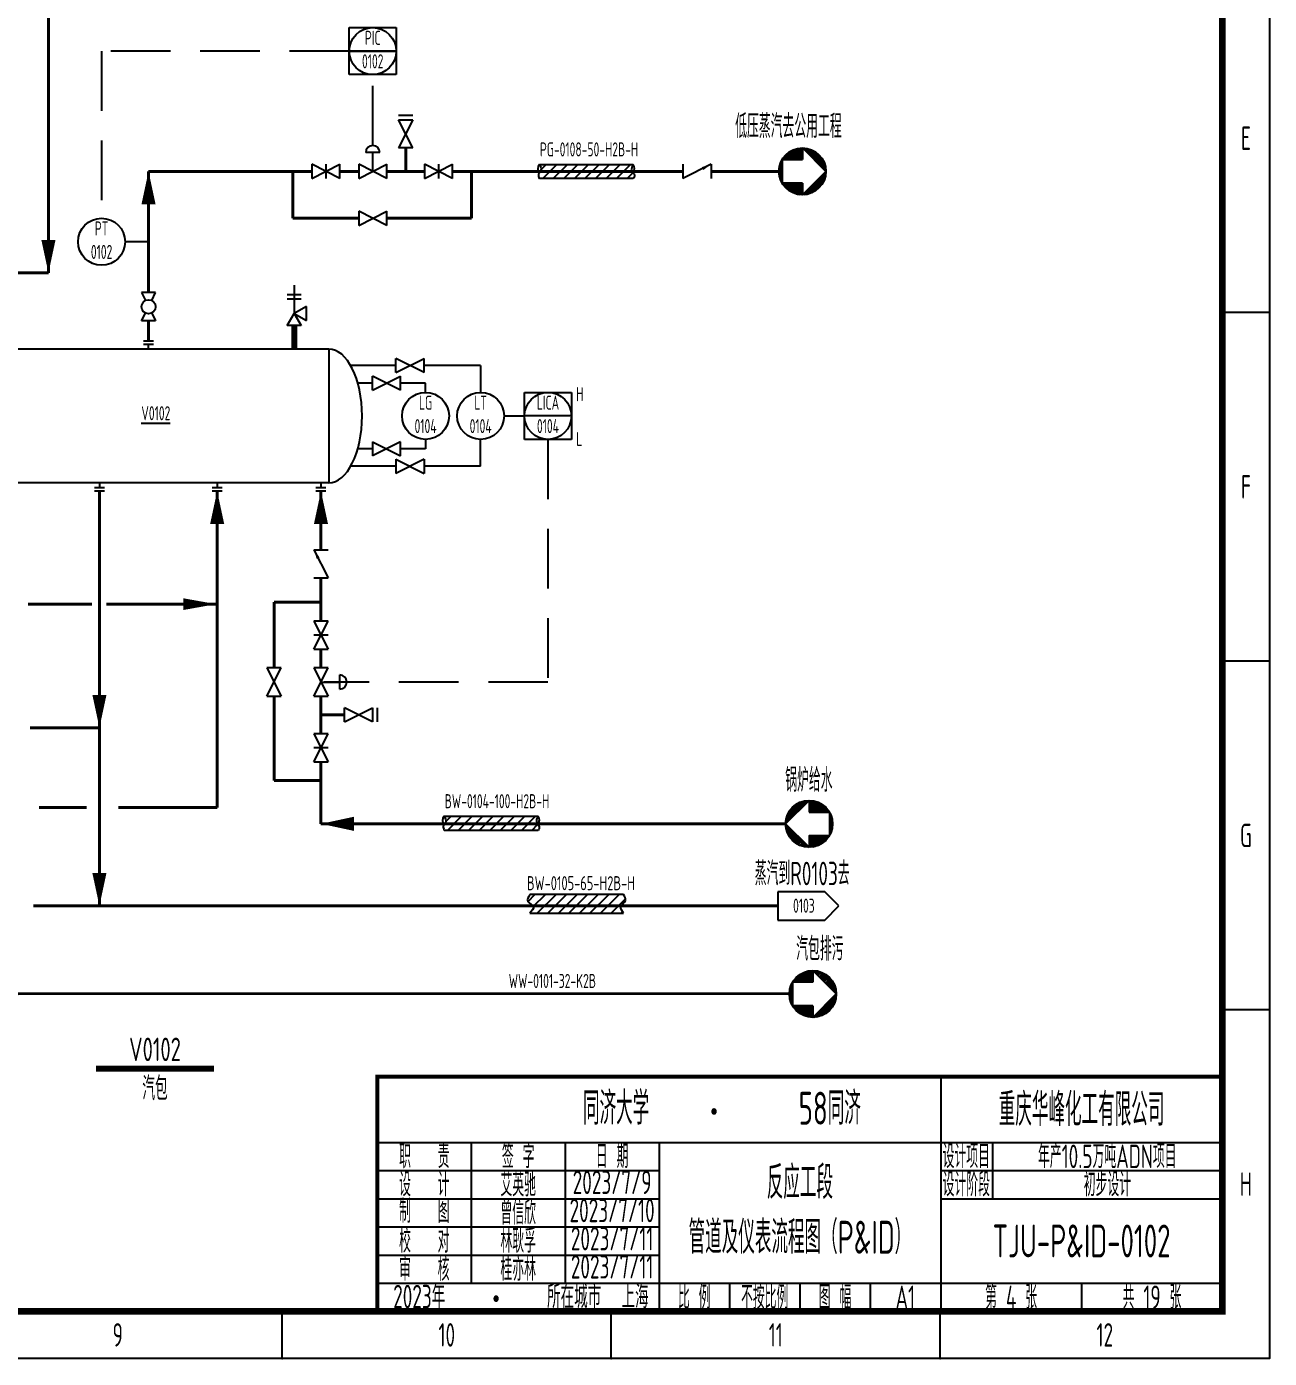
# Model space of a CAD drawing. Header units: millimetres. Extents: x 453 to 7190, y 523 to 4294.
# Drawn here: x 2761 to 3025.7, y 2905.2 to 3188.8 of the extents above; entities that cross this region are included whole.
import ezdxf

# ---------------------------------------------------------------- set-up
doc = ezdxf.new("R2010")
doc.units = ezdxf.units.MM
doc.linetypes.add('DASHED', pattern=[19.05, 12.7, -6.35])
for name, color, linetype, lineweight in [('01-主物流线-粗实线', 134, 'Continuous', 80), ('02-次要物流线-中粗线', 30, 'Continuous', 40), ('02-辅助物流线-中粗线', 30, 'Continuous', 40), ('03-设备外轮廓线-细实线', 7, 'Continuous', 25), ('04-设备内部件-细实线', 170, 'Continuous', 25), ('05-图框与标题栏', 7, 'Continuous', 25), ('07-箭头', 7, 'Continuous', 25), ('09-文本', 7, 'Continuous', 25), ('10-流股接续标志', 7, 'Continuous', 25), ('11-文本', 7, 'Continuous', 25), ('11-管道组合号', 50, 'Continuous', 15), ('12-信号线', 226, 'DASHED', 25), ('12-设备位号线', 7, 'Continuous', 80), ('13-电动气动信号线', 226, 'DASHED', 25), ('14-箭头', 7, 'Continuous', 25), ('15-仪表', 190, 'Continuous', 25), ('16-阀门与管件', 102, 'Continuous', 25), ('A设备轮廓', 7, 'Continuous', 25)]:
    doc.layers.add(name, color=color, linetype=linetype, lineweight=lineweight)
doc.layers.add('TITLE', color=7, linetype='Continuous')
doc.styles.add('3-gbcbig', font='gbenor.shx', dxfattribs={"width": 0.7, "height": 3, "bigfont": 'gbcbig.shx'})
doc.styles.add('5-gbcbig', font='gbenor.shx', dxfattribs={"width": 0.7, "height": 5, "bigfont": 'gbcbig.shx'})
doc.styles.add('7-gbcbig', font='gbenor.shx', dxfattribs={"width": 0.7, "height": 7, "bigfont": 'gbcbig.shx'})
doc.styles.get("Standard").update_dxf_attribs({"font": 'arial.ttf'})
doc.styles.add('头号烷家', font='gbenor.shx', dxfattribs={"width": 0.75, "height": 3, "bigfont": 'gbcbig.shx'})
pattern_1 = [(45, (226.36806, 398.99085), (-0.224506403, 0.224506403), [])]
pattern_2 = [(45, (228.5957, 223.78576), (-0.224506403, 0.224506403), [])]
pattern_3 = [(45, (227.8022, 260.02265), (-0.224506403, 0.224506403), [])]

# ---------------------------------------------------------------- blocks, each defined once
blk = doc.blocks.new('箭头')
at = {"layer": '07-箭头'}
blk.add_lwpolyline([(0, 0, 0, 2.5, 0), (-7, 0, 2.5, 2.5, 0)], format="xyseb", dxfattribs=at)
blk = doc.blocks.new('管道组合号')
at = {"layer": '11-管道组合号', "style": '头号烷家', "width": 0.75}
blk.add_attdef('管道组合号', (-4.3, 3.13), '', height=3, dxfattribs=at)

msp = doc.modelspace()

# ---------------------------------------------------------------- hatches: boundary and pattern name
at = {"layer": '10-流股接续标志'}
h = msp.add_hatch(dxfattribs=at)
h.set_pattern_fill('ANSI31', color=256, scale=0.1)
h.set_pattern_definition(pattern_1)
h.paths.add_polyline_path([(2926.2, 3160.48), (2926.2, 3162.98, 0.267949), (2921.87, 3160.48)])
h.paths.add_polyline_path([(2921.2, 3157.98, 0.131652), (2921.87, 3155.48), (2921.87, 3157.98), (2921.87, 3160.48, 0.131652)])
h.paths.add_polyline_path([(2926.2, 3152.98), (2926.2, 3155.48), (2921.87, 3155.48, 0.267949)])
h.paths.add_polyline_path([(2931.2, 3157.98), (2926.2, 3152.98, 0.414214)])
h.paths.add_polyline_path([(2931.2, 3157.98, 0.414214), (2926.2, 3162.98)])
h = msp.add_hatch(dxfattribs=at)
h.set_pattern_fill('ANSI31', color=256, scale=0.1)
h.set_pattern_definition(pattern_1)
h.paths.add_polyline_path([(2926.2, 3160.48), (2926.2, 3162.98, 0.267949), (2921.87, 3160.48)])
h.paths.add_polyline_path([(2921.2, 3157.98, 0.131652), (2921.87, 3155.48), (2921.87, 3157.98), (2921.87, 3160.48, 0.131652)])
h.paths.add_polyline_path([(2926.2, 3152.98), (2926.2, 3155.48), (2921.87, 3155.48, 0.267949)])
h.paths.add_polyline_path([(2931.2, 3157.98), (2926.2, 3152.98, 0.414214)])
h.paths.add_polyline_path([(2931.2, 3157.98, 0.414214), (2926.2, 3162.98)])
h = msp.add_hatch(dxfattribs=at)
h.set_pattern_fill('ANSI31', color=256, scale=0.1)
h.set_pattern_definition(pattern_3)
h.paths.add_polyline_path([(2927.63, 3021.51), (2927.63, 3024.01, -0.267949), (2931.96, 3021.51)])
h.paths.add_polyline_path([(2932.63, 3019.01, -0.131652), (2931.96, 3016.51), (2931.96, 3019.01), (2931.96, 3021.51, -0.131652)])
h.paths.add_polyline_path([(2927.63, 3014.01), (2927.63, 3016.51), (2931.96, 3016.51, -0.267949)])
h.paths.add_polyline_path([(2922.63, 3019.01), (2927.63, 3014.01, -0.414214)])
h.paths.add_polyline_path([(2922.63, 3019.01, -0.414214), (2927.63, 3024.01)])
h = msp.add_hatch(dxfattribs=at)
h.set_pattern_fill('ANSI31', color=256, scale=0.1)
h.set_pattern_definition(pattern_3)
h.paths.add_polyline_path([(2927.63, 3021.51), (2927.63, 3024.01, -0.267949), (2931.96, 3021.51)])
h.paths.add_polyline_path([(2932.63, 3019.01, -0.131652), (2931.96, 3016.51), (2931.96, 3019.01), (2931.96, 3021.51, -0.131652)])
h.paths.add_polyline_path([(2927.63, 3014.01), (2927.63, 3016.51), (2931.96, 3016.51, -0.267949)])
h.paths.add_polyline_path([(2922.63, 3019.01), (2927.63, 3014.01, -0.414214)])
h.paths.add_polyline_path([(2922.63, 3019.01, -0.414214), (2927.63, 3024.01)])
h = msp.add_hatch(dxfattribs=at)
h.set_pattern_fill('ANSI31', color=256, scale=0.1)
h.set_pattern_definition(pattern_2)
h.paths.add_polyline_path([(2928.43, 2985.27), (2928.43, 2987.77, 0.267949), (2924.1, 2985.27)])
h.paths.add_polyline_path([(2923.43, 2982.77, 0.131652), (2924.1, 2980.27), (2924.1, 2982.77), (2924.1, 2985.27, 0.131652)])
h.paths.add_polyline_path([(2928.43, 2977.77), (2928.43, 2980.27), (2924.1, 2980.27, 0.267949)])
h.paths.add_polyline_path([(2933.43, 2982.77), (2928.43, 2977.77, 0.414214)])
h.paths.add_polyline_path([(2933.43, 2982.77, 0.414214), (2928.43, 2987.77)])
h = msp.add_hatch(dxfattribs=at)
h.set_pattern_fill('ANSI31', color=256, scale=0.1)
h.set_pattern_definition(pattern_2)
h.paths.add_polyline_path([(2928.43, 2985.27), (2928.43, 2987.77, 0.267949), (2924.1, 2985.27)])
h.paths.add_polyline_path([(2923.43, 2982.77, 0.131652), (2924.1, 2980.27), (2924.1, 2982.77), (2924.1, 2985.27, 0.131652)])
h.paths.add_polyline_path([(2928.43, 2977.77), (2928.43, 2980.27), (2924.1, 2980.27, 0.267949)])
h.paths.add_polyline_path([(2933.43, 2982.77), (2928.43, 2977.77, 0.414214)])
h.paths.add_polyline_path([(2933.43, 2982.77, 0.414214), (2928.43, 2987.77)])
at = {"layer": 'A设备轮廓', "ltscale": 0.25}
h = msp.add_hatch(dxfattribs=at)
h.set_pattern_fill('ANSI31', color=256, scale=0.5, angle=180, style=0)
h.set_pattern_definition([(225, (4708.0452, 5662.2167), (1.122532, -1.122532), [])])
edge = h.paths.add_edge_path()
edge.add_spline(control_points=[(2868.13, 3003.96), (2867.84, 3003.43), (2867.24, 3002.34), (2869.51, 3001.45), (2868.59, 3000.46), (2868.13, 2999.96)], knot_values=[0, 0, 0, 0, 1.52304, 3.144702, 4.721047, 4.721047, 4.721047, 4.721047], degree=3, periodic=0)
edge.add_line((2868.13, 2999.96), (2888.13, 2999.96))
edge.add_spline(control_points=[(2888.13, 2999.96), (2887.77, 3000.45), (2887.03, 3001.46), (2888.92, 3002.52), (2888.38, 3003.51), (2888.13, 3003.96)], knot_values=[0, 0, 0, 0, 1.52304, 3.144702, 4.487312, 4.487312, 4.487312, 4.487312], degree=3, periodic=0)
edge.add_line((2888.13, 3003.96), (2868.13, 3003.96))

# ---------------------------------------------------------------- linework, layer by layer
for p, q in [((2926.2, 3162.98), (2931.2, 3157.98)), ((2926.2, 3162.98), (2926.2, 3160.48)), ((2926.2, 3162.98), (2931.2, 3157.98)), ((2926.2, 3162.98), (2926.2, 3160.48)), ((2785.87, 3121.91), (2788, 3121.91)), ((2785.87, 3121.91), (2788, 3121.91)), ((2785.87, 3121.19), (2788, 3121.19)), ((2785.87, 3121.19), (2788, 3121.19)), ((2786.93, 3120.13), (2786.93, 3121.19)), ((2786.93, 3120.13), (2786.93, 3121.19)), ((2777.54, 3090.59), (2775.4, 3090.59)), ((2777.54, 3090.59), (2775.4, 3090.59)), ((2777.54, 3089.87), (2775.4, 3089.87)), ((2777.54, 3089.87), (2775.4, 3089.87)), ((2776.47, 3091.65), (2776.47, 3090.59)), ((2776.47, 3091.65), (2776.47, 3090.59)), ((2802.61, 3090.59), (2800.48, 3090.59)), ((2802.61, 3090.59), (2800.48, 3090.59)), ((2802.61, 3089.87), (2800.48, 3089.87)), ((2802.61, 3089.87), (2800.48, 3089.87)), ((2801.55, 3091.65), (2801.55, 3090.59)), ((2801.55, 3091.65), (2801.55, 3090.59)), ((2824.73, 3090.59), (2822.59, 3090.59)), ((2824.73, 3090.59), (2822.59, 3090.59)), ((2824.73, 3089.87), (2822.59, 3089.87)), ((2824.73, 3089.87), (2822.59, 3089.87)), ((2823.66, 3091.65), (2823.66, 3090.59)), ((2823.66, 3091.65), (2823.66, 3090.59)), ((2927.63, 3024.01), (2922.63, 3019.01)), ((2927.63, 3024.01), (2922.63, 3019.01)), ((2927.63, 3024.01), (2927.63, 3021.51)), ((2927.63, 3024.01), (2927.63, 3021.51)), ((2930.99, 3004.52), (2920.99, 3004.52)), ((2920.99, 3004.52), (2920.99, 2998.52)), ((2930.99, 3004.52), (2920.99, 3004.52)), ((2920.99, 3004.52), (2920.99, 2998.52)), ((2933.99, 3001.52), (2930.99, 3004.52)), ((2933.99, 3001.52), (2930.99, 3004.52)), ((2930.99, 2998.52), (2933.99, 3001.52)), ((2930.99, 2998.52), (2933.99, 3001.52)), ((2920.99, 2998.52), (2930.99, 2998.52)), ((2920.99, 2998.52), (2930.99, 2998.52)), ((2928.43, 2987.77), (2933.43, 2982.77)), ((2928.43, 2987.77), (2928.43, 2985.27)), ((2928.43, 2987.77), (2933.43, 2982.77)), ((2928.43, 2987.77), (2928.43, 2985.27))]:
    msp.add_line(p, q)
for points in [[(2906.74, 3159.48, 0, 0.7, 0), (2904.95, 3158.58, 0.7, 0.7, 0)], [(2906.74, 3159.48, 0, 0.7, 0), (2904.95, 3158.58, 0.7, 0.7, 0)], [(2822.16, 3077.39, 0, 0.7, 0), (2823.05, 3075.6, 0.7, 0.7, 0)], [(2822.16, 3077.39, 0, 0.7, 0), (2823.05, 3075.6, 0.7, 0.7, 0)]]:
    msp.add_lwpolyline(points, format="xyseb")
at = {"layer": '01-主物流线-粗实线'}
msp.add_line((2817.97, 3125.13), (2817.97, 3120.13), dxfattribs=at)
msp.add_line((2817.97, 3125.13), (2817.97, 3120.13), dxfattribs=at)
at = {"layer": '02-次要物流线-中粗线'}
for p, q in [((2765.61, 3136.34), (2765.61, 3245.13)), ((2722.76, 3136.34), (2765.61, 3136.34)), ((2774.82, 3065.8), (2761.3, 3065.8)), ((2801.55, 3065.8), (2778, 3065.8)), ((2776.47, 3039.47), (2761.71, 3039.47)), ((2787.27, 3001.52), (2762.45, 3001.52)), ((2807.23, 3001.52), (2787.27, 3001.52)), ((2807.23, 3001.52), (2787.27, 3001.52)), ((2807.23, 3001.52), (2920.99, 3001.52)), ((2807.23, 3001.52), (2920.99, 3001.52))]:
    msp.add_line(p, q, dxfattribs=at)
at = {"layer": '02-辅助物流线-中粗线'}
for p, q in [((2841.7, 3157.98), (2841.7, 3162.98)), ((2841.7, 3157.98), (2841.7, 3162.98)), ((2786.93, 3132.15), (2786.93, 3157.98)), ((2786.93, 3157.98), (2821.7, 3157.98)), ((2786.93, 3132.15), (2786.93, 3157.98)), ((2786.93, 3157.98), (2821.7, 3157.98)), ((2817.7, 3147.98), (2817.7, 3157.98)), ((2817.7, 3147.98), (2817.7, 3157.98)), ((2831.7, 3157.98), (2827.7, 3157.98)), ((2831.7, 3157.98), (2827.7, 3157.98)), ((2845.7, 3157.98), (2837.7, 3157.98)), ((2845.7, 3157.98), (2837.7, 3157.98)), ((2851.7, 3157.98), (2900.74, 3157.98)), ((2851.7, 3157.98), (2900.74, 3157.98)), ((2855.7, 3157.98), (2855.7, 3147.98)), ((2855.7, 3157.98), (2855.7, 3147.98)), ((2906.74, 3157.98), (2921.2, 3157.98)), ((2906.74, 3157.98), (2921.2, 3157.98)), ((2817.7, 3147.98), (2831.7, 3147.98)), ((2817.7, 3147.98), (2831.7, 3147.98)), ((2855.7, 3147.98), (2837.7, 3147.98)), ((2855.7, 3147.98), (2837.7, 3147.98)), ((2786.93, 3121.91), (2786.93, 3126.16)), ((2786.93, 3121.91), (2786.93, 3126.16)), ((2776.47, 3089.87), (2776.47, 3020.92)), ((2801.55, 3089.87), (2801.55, 3022.52)), ((2801.55, 3089.87), (2801.55, 3022.52)), ((2823.66, 3089.87), (2823.66, 3077.39)), ((2823.66, 3089.87), (2823.66, 3077.39)), ((2823.66, 3071.39), (2823.66, 3062.21)), ((2823.66, 3071.39), (2823.66, 3062.21)), ((2813.66, 3066.21), (2813.66, 3052.21)), ((2813.66, 3066.21), (2823.66, 3066.21)), ((2813.66, 3066.21), (2813.66, 3052.21)), ((2813.66, 3066.21), (2823.66, 3066.21)), ((2823.66, 3052.21), (2823.66, 3056.21)), ((2823.66, 3052.21), (2823.66, 3056.21)), ((2813.66, 3028.21), (2813.66, 3046.21)), ((2813.66, 3028.21), (2813.66, 3046.21)), ((2823.66, 3038.21), (2823.66, 3046.21)), ((2823.66, 3038.21), (2823.66, 3046.21)), ((2823.66, 3042.21), (2828.66, 3042.21)), ((2823.66, 3042.21), (2828.66, 3042.21)), ((2823.66, 3032.21), (2823.66, 3019.01)), ((2823.66, 3032.21), (2823.66, 3019.01)), ((2823.66, 3028.21), (2813.66, 3028.21)), ((2823.66, 3028.21), (2813.66, 3028.21)), ((2773.74, 3022.52), (2763.64, 3022.52)), ((2776.47, 3020.92), (2776.47, 3001.5)), ((2801.55, 3022.52), (2780.55, 3022.52)), ((2797.01, 3022.52), (2786.36, 3022.52)), ((2823.66, 3019.01), (2922.63, 3019.01)), ((2823.66, 3019.01), (2922.63, 3019.01)), ((2759.13, 2982.77), (2923.43, 2982.86))]:
    msp.add_line(p, q, dxfattribs=at)
at = {"layer": '03-设备外轮廓线-细实线'}
for p, q in [((2825.3, 3120.13), (2750.55, 3120.13)), ((2825.3, 3120.13), (2750.55, 3120.13)), ((2825.3, 3091.65), (2750.55, 3091.65)), ((2825.3, 3091.65), (2750.55, 3091.65))]:
    msp.add_line(p, q, dxfattribs=at)
msp.add_ellipse((2825.3, 3105.89), major_axis=(0, 14.24), ratio=0.5, start_param=3.141593, end_param=6.283185, dxfattribs=at)
msp.add_ellipse((2825.3, 3105.89), major_axis=(0, 14.24), ratio=0.5, start_param=3.141593, end_param=6.283185, dxfattribs=at)
at = {"layer": '04-设备内部件-细实线'}
msp.add_line((2825.3, 3120.13), (2825.3, 3091.65), dxfattribs=at)
msp.add_line((2825.3, 3120.13), (2825.3, 3091.65), dxfattribs=at)
at = {"layer": '05-图框与标题栏'}
for p, q in [((3025.67, 3127.91), (3015.67, 3127.91)), ((3025.67, 3127.91), (3015.67, 3127.91)), ((3025.67, 3053.66), (3015.67, 3053.66)), ((3025.67, 3053.66), (3015.67, 3053.66)), ((3025.67, 2979.41), (3015.67, 2979.41)), ((3025.67, 2979.41), (3015.67, 2979.41)), ((2955.67, 2965.16), (2955.67, 2915.16)), ((2955.67, 2965.16), (2955.67, 2915.16)), ((2835.67, 2951.16), (3015.67, 2951.16)), ((2835.67, 2951.16), (3015.67, 2951.16)), ((2855.67, 2951.16), (2855.67, 2921.16)), ((2855.67, 2951.16), (2855.67, 2921.16)), ((2875.67, 2951.16), (2875.67, 2921.16)), ((2875.67, 2951.16), (2875.67, 2921.16)), ((2895.67, 2951.16), (2895.67, 2915.16)), ((2895.67, 2951.16), (2895.67, 2915.16)), ((2966.67, 2951.16), (2966.67, 2939.16)), ((2966.67, 2951.16), (2966.67, 2939.16)), ((2835.67, 2945.16), (2895.67, 2945.16)), ((2835.67, 2945.16), (2895.67, 2945.16)), ((2955.67, 2945.16), (3015.67, 2945.16)), ((2955.67, 2945.16), (3015.67, 2945.16)), ((2835.67, 2939.16), (2895.67, 2939.16)), ((2835.67, 2939.16), (2895.67, 2939.16)), ((2955.67, 2939.16), (3015.67, 2939.16)), ((2955.67, 2939.16), (3015.67, 2939.16)), ((2835.67, 2933.16), (2895.67, 2933.16)), ((2835.67, 2933.16), (2895.67, 2933.16)), ((2835.67, 2927.16), (2895.67, 2927.16)), ((2835.67, 2927.16), (2895.67, 2927.16)), ((2835.67, 2921.16), (3015.67, 2921.16)), ((2835.67, 2921.16), (3015.67, 2921.16)), ((2910.67, 2921.16), (2910.67, 2915.16)), ((2910.67, 2921.16), (2910.67, 2915.16)), ((2925.67, 2921.16), (2925.67, 2915.16)), ((2925.67, 2921.16), (2925.67, 2915.16)), ((2940.67, 2921.16), (2940.67, 2915.16)), ((2940.67, 2921.16), (2940.67, 2915.16)), ((2985.67, 2921.16), (2985.67, 2915.16)), ((2985.67, 2921.16), (2985.67, 2915.16)), ((2815.42, 2905.16), (2815.42, 2915.16)), ((2815.42, 2905.16), (2815.42, 2915.16)), ((2885.5, 2905.16), (2885.5, 2915.16)), ((2885.5, 2905.16), (2885.5, 2915.16)), ((2955.58, 2905.16), (2955.58, 2915.16)), ((2955.58, 2905.16), (2955.58, 2915.16)), ((3025.67, 2905.16), (2184.67, 2905.16)), ((3025.67, 2905.16), (2184.67, 2905.16))]:
    msp.add_line(p, q, dxfattribs=at)
at = {"layer": '05-图框与标题栏', "const_width": 1.4}
msp.add_lwpolyline([(2209.67, 3489.16), (2209.67, 2915.16), (3015.67, 2915.16), (3015.67, 3489.16)], close=True, dxfattribs=at)
msp.add_lwpolyline([(2209.67, 3489.16), (2209.67, 2915.16), (3015.67, 2915.16), (3015.67, 3489.16)], close=True, dxfattribs=at)
at = {"layer": '05-图框与标题栏', "const_width": 0.8}
msp.add_lwpolyline([(3015.67, 2965.16), (2835.67, 2965.16), (2835.67, 2915.16)], dxfattribs=at)
msp.add_lwpolyline([(3015.67, 2965.16), (2835.67, 2965.16), (2835.67, 2915.16)], dxfattribs=at)
at = {"layer": '05-图框与标题栏'}
for p in [(3025.67, 3127.91), (3025.67, 3127.91), (3025.67, 3053.66), (3025.67, 3053.66), (3025.67, 2979.41), (3025.67, 2979.41), (2815.42, 2905.16), (2815.42, 2905.16), (2885.5, 2905.16), (2885.5, 2905.16), (2955.58, 2905.16), (2955.58, 2905.16)]:
    msp.add_point(p, dxfattribs=at)
at = {"layer": '10-流股接续标志'}
for p, q in [((2926.19, 3160.47), (2921.86, 3160.47)), ((2921.86, 3160.47), (2921.87, 3155.48)), ((2926.19, 3160.47), (2921.86, 3160.47)), ((2921.86, 3160.47), (2921.87, 3155.48)), ((2926.2, 3152.98), (2931.2, 3157.98)), ((2926.2, 3152.98), (2931.2, 3157.98)), ((2926.2, 3155.48), (2921.87, 3155.48)), ((2926.2, 3155.48), (2921.87, 3155.48)), ((2926.2, 3155.48), (2926.2, 3152.98)), ((2926.2, 3155.48), (2926.2, 3152.98)), ((2927.64, 3021.5), (2931.97, 3021.5)), ((2927.64, 3021.5), (2931.97, 3021.5)), ((2931.97, 3021.5), (2931.96, 3016.51)), ((2931.97, 3021.5), (2931.96, 3016.51)), ((2927.63, 3014.01), (2922.63, 3019.01)), ((2927.63, 3014.01), (2922.63, 3019.01)), ((2927.63, 3016.51), (2931.96, 3016.51)), ((2927.63, 3016.51), (2927.63, 3014.01)), ((2927.63, 3016.51), (2931.96, 3016.51)), ((2927.63, 3016.51), (2927.63, 3014.01)), ((2928.42, 2985.27), (2924.09, 2985.27)), ((2924.09, 2985.27), (2924.1, 2980.27)), ((2928.42, 2985.27), (2924.09, 2985.27)), ((2924.09, 2985.27), (2924.1, 2980.27)), ((2928.43, 2977.77), (2933.43, 2982.77)), ((2928.43, 2977.77), (2933.43, 2982.77)), ((2928.43, 2980.27), (2924.1, 2980.27)), ((2928.43, 2980.27), (2924.1, 2980.27)), ((2928.43, 2980.27), (2928.43, 2977.77)), ((2928.43, 2980.27), (2928.43, 2977.77))]:
    msp.add_line(p, q, dxfattribs=at)
for centre in [(2926.2, 3157.98), (2926.2, 3157.98), (2927.63, 3019.01), (2927.63, 3019.01), (2928.43, 2982.77), (2928.43, 2982.77)]:
    msp.add_circle(centre, 5, dxfattribs=at)
at = {"layer": '11-文本'}
for p, q in [((2870.18, 3159.45), (2890.18, 3159.45)), ((2870.18, 3159.45), (2890.18, 3159.45)), ((2870.56, 3158.36), (2871.66, 3159.45)), ((2870.56, 3158.36), (2871.66, 3159.45)), ((2870.91, 3156.45), (2873.91, 3159.45)), ((2870.91, 3156.45), (2873.91, 3159.45)), ((2873.15, 3156.45), (2876.15, 3159.45)), ((2873.15, 3156.45), (2876.15, 3159.45)), ((2875.4, 3156.45), (2878.4, 3159.45)), ((2875.4, 3156.45), (2878.4, 3159.45)), ((2877.64, 3156.45), (2880.64, 3159.45)), ((2877.64, 3156.45), (2880.64, 3159.45)), ((2879.89, 3156.45), (2882.89, 3159.45)), ((2879.89, 3156.45), (2882.89, 3159.45)), ((2882.13, 3156.45), (2885.13, 3159.45)), ((2882.13, 3156.45), (2885.13, 3159.45)), ((2884.38, 3156.45), (2887.38, 3159.45)), ((2884.38, 3156.45), (2887.38, 3159.45)), ((2886.62, 3156.45), (2889.62, 3159.45)), ((2886.62, 3156.45), (2889.62, 3159.45)), ((2888.87, 3156.45), (2890.14, 3157.74)), ((2888.87, 3156.45), (2890.14, 3157.74)), ((2890.18, 3156.45), (2870.18, 3156.45)), ((2890.18, 3156.45), (2870.18, 3156.45)), ((2849.9, 3020.62), (2869.9, 3020.62)), ((2849.9, 3020.62), (2869.9, 3020.62)), ((2850.28, 3019.53), (2851.38, 3020.62)), ((2850.28, 3019.53), (2851.38, 3020.62)), ((2850.62, 3017.62), (2853.62, 3020.62)), ((2850.62, 3017.62), (2853.62, 3020.62)), ((2852.87, 3017.62), (2855.87, 3020.62)), ((2852.87, 3017.62), (2855.87, 3020.62)), ((2855.11, 3017.62), (2858.11, 3020.62)), ((2855.11, 3017.62), (2858.11, 3020.62)), ((2857.36, 3017.62), (2860.36, 3020.62)), ((2857.36, 3017.62), (2860.36, 3020.62)), ((2859.6, 3017.62), (2862.6, 3020.62)), ((2859.6, 3017.62), (2862.6, 3020.62)), ((2861.85, 3017.62), (2864.85, 3020.62)), ((2861.85, 3017.62), (2864.85, 3020.62)), ((2864.09, 3017.62), (2867.09, 3020.62)), ((2864.09, 3017.62), (2867.09, 3020.62)), ((2866.34, 3017.62), (2869.34, 3020.62)), ((2866.34, 3017.62), (2869.34, 3020.62)), ((2868.58, 3017.62), (2869.86, 3018.91)), ((2868.58, 3017.62), (2869.86, 3018.91)), ((2869.9, 3017.62), (2849.9, 3017.62)), ((2869.9, 3017.62), (2849.9, 3017.62))]:
    msp.add_line(p, q, dxfattribs=at)
for centre, radius, start, end in [((2871.33, 3158.48), 1.5, 139.5631, 215.9037), ((2871.33, 3158.48), 1.5, 139.5631, 215.9037), ((2889.09, 3158.62), 1.37, 319.9929, 37.2624), ((2889.09, 3158.62), 1.37, 319.9929, 37.2624), ((2851.04, 3019.65), 1.5, 139.5631, 215.9037), ((2851.04, 3019.65), 1.5, 139.5631, 215.9037), ((2868.81, 3019.79), 1.37, 319.9929, 37.2624), ((2868.81, 3019.79), 1.37, 319.9929, 37.2624)]:
    msp.add_arc(centre, radius, start, end, dxfattribs=at)
for points in [[(2870.18, 3159.45), (2870.54, 3158.3), (2870.01, 3157.36), (2870.18, 3156.45)], [(2870.18, 3159.45), (2870.54, 3158.3), (2870.01, 3157.36), (2870.18, 3156.45)], [(2849.9, 3020.62), (2850.26, 3019.47), (2849.72, 3018.53), (2849.9, 3017.62)], [(2849.9, 3020.62), (2850.26, 3019.47), (2849.72, 3018.53), (2849.9, 3017.62)]]:
    msp.add_spline(points, degree=3, dxfattribs=at)
for points in [[(2890.18, 3159.45), (2889.83, 3158.98), (2889.67, 3158.06), (2890.64, 3157.34), (2890.36, 3156.63), (2890.18, 3156.45)], [(2890.18, 3159.45), (2889.83, 3158.98), (2889.67, 3158.06), (2890.64, 3157.34), (2890.36, 3156.63), (2890.18, 3156.45)], [(2869.9, 3020.62), (2869.55, 3020.15), (2869.38, 3019.23), (2870.36, 3018.51), (2870.08, 3017.8), (2869.9, 3017.62)], [(2869.9, 3020.62), (2869.55, 3020.15), (2869.38, 3019.23), (2870.36, 3018.51), (2870.08, 3017.8), (2869.9, 3017.62)]]:
    msp.add_open_spline(points, degree=3, knots=[0, 0, 0, 0, 1.367527, 2.619727, 3.553416, 3.553416, 3.553416, 3.553416], dxfattribs=at)
at = {"layer": '12-信号线'}
for p, q in [((2834.7, 3163.48), (2834.7, 3178.48)), ((2834.7, 3163.48), (2834.7, 3178.48)), ((2862.67, 3105.89), (2867.01, 3105.89)), ((2862.67, 3105.89), (2867.01, 3105.89)), ((2872.01, 3100.89), (2872.01, 3049.21)), ((2872.01, 3100.89), (2872.01, 3049.21)), ((2872.01, 3049.21), (2824.37, 3049.21)), ((2872.01, 3049.21), (2824.37, 3049.21))]:
    msp.add_line(p, q, dxfattribs=at)
at = {"layer": '12-设备位号线'}
msp.add_line((2800.81, 2966.83), (2775.81, 2966.83), dxfattribs=at)
msp.add_line((2800.81, 2966.83), (2775.81, 2966.83), dxfattribs=at)
at = {"layer": '13-电动气动信号线'}
for p, q in [((2829.68, 3183.59), (2776.93, 3183.59)), ((2776.93, 3183.59), (2776.93, 3147.99)), ((2829.68, 3183.59), (2776.93, 3183.59)), ((2776.93, 3183.59), (2776.93, 3147.99))]:
    msp.add_line(p, q, dxfattribs=at)
at = {"layer": '14-箭头'}
for points in [[(2786.93, 3157.98, 0, 3, 0), (2786.93, 3150.98, 3, 3, 0)], [(2786.93, 3157.98, 0, 3, 0), (2786.93, 3150.98, 3, 3, 0)], [(2765.61, 3136.34, 0, 3, 0), (2765.61, 3143.34, 3, 3, 0)], [(2801.55, 3089.87, 0, 3, 0), (2801.55, 3082.87, 3, 3, 0)], [(2801.55, 3089.87, 0, 3, 0), (2801.55, 3082.87, 3, 3, 0)], [(2823.66, 3089.87, 0, 3, 0), (2823.66, 3082.87, 3, 3, 0)], [(2823.66, 3089.87, 0, 3, 0), (2823.66, 3082.87, 3, 3, 0)], [(2776.47, 3039.47, 0, 3, 0), (2776.47, 3046.47, 3, 3, 0)], [(2823.66, 3019.01, 0, 3, 0), (2830.66, 3019.01, 3, 3, 0)], [(2823.66, 3019.01, 0, 3, 0), (2830.66, 3019.01, 3, 3, 0)], [(2776.47, 3001.52, 0, 3, 0), (2776.47, 3008.52, 3, 3, 0)]]:
    msp.add_lwpolyline(points, format="xyseb", dxfattribs=at)
at = {"layer": '15-仪表'}
for p, q in [((2829.68, 3188.59), (2839.68, 3188.59)), ((2829.68, 3178.59), (2829.68, 3188.59)), ((2829.68, 3188.59), (2839.68, 3188.59)), ((2829.68, 3178.59), (2829.68, 3188.59)), ((2839.68, 3188.59), (2839.68, 3178.59)), ((2839.68, 3188.59), (2839.68, 3178.59)), ((2839.68, 3183.59), (2829.68, 3183.59)), ((2829.68, 3183.59), (2839.68, 3183.59)), ((2839.68, 3183.59), (2829.68, 3183.59)), ((2829.68, 3183.59), (2839.68, 3183.59)), ((2839.68, 3178.59), (2829.68, 3178.59)), ((2839.68, 3178.59), (2829.68, 3178.59)), ((2786.93, 3142.99), (2781.93, 3142.99)), ((2786.93, 3142.99), (2781.93, 3142.99)), ((2839.64, 3116.62), (2829.98, 3116.62)), ((2839.64, 3116.62), (2829.98, 3116.62)), ((2857.67, 3116.62), (2845.64, 3116.62)), ((2857.67, 3116.62), (2845.64, 3116.62)), ((2857.67, 3116.62), (2857.67, 3110.89)), ((2857.67, 3116.62), (2857.67, 3110.89)), ((2834.63, 3112.89), (2831.49, 3112.89)), ((2834.63, 3112.89), (2831.49, 3112.89)), ((2845.93, 3112.89), (2840.63, 3112.89)), ((2845.93, 3112.89), (2840.63, 3112.89)), ((2845.93, 3110.89), (2845.93, 3112.89)), ((2845.93, 3110.89), (2845.93, 3112.89)), ((2867.01, 3100.89), (2867.01, 3110.89)), ((2867.01, 3110.89), (2877.01, 3110.89)), ((2867.01, 3100.89), (2867.01, 3110.89)), ((2867.01, 3110.89), (2877.01, 3110.89)), ((2877.01, 3110.89), (2877.01, 3100.89)), ((2877.01, 3110.89), (2877.01, 3100.89)), ((2877.01, 3105.89), (2867.01, 3105.89)), ((2877.01, 3105.89), (2867.01, 3105.89)), ((2845.93, 3100.89), (2845.93, 3098.89)), ((2845.93, 3100.89), (2845.93, 3098.89)), ((2857.67, 3095.16), (2857.67, 3100.89)), ((2857.67, 3095.16), (2857.67, 3100.89)), ((2877.01, 3100.89), (2867.01, 3100.89)), ((2877.01, 3100.89), (2867.01, 3100.89)), ((2834.63, 3098.89), (2831.49, 3098.89)), ((2834.63, 3098.89), (2831.49, 3098.89)), ((2845.93, 3098.89), (2840.63, 3098.89)), ((2845.93, 3098.89), (2840.63, 3098.89)), ((2839.64, 3095.16), (2829.98, 3095.16)), ((2839.64, 3095.16), (2829.98, 3095.16)), ((2857.67, 3095.16), (2845.64, 3095.16)), ((2857.67, 3095.16), (2845.64, 3095.16))]:
    msp.add_line(p, q, dxfattribs=at)
for centre in [(2834.68, 3183.59), (2834.68, 3183.59), (2776.93, 3142.99), (2776.93, 3142.99), (2845.93, 3105.89), (2845.93, 3105.89), (2857.67, 3105.89), (2857.67, 3105.89), (2872.01, 3105.89), (2872.01, 3105.89)]:
    msp.add_circle(centre, 5, dxfattribs=at)
at = {"layer": '16-阀门与管件'}
for p, q in [((2840.2, 3169.98), (2843.2, 3169.98)), ((2840.2, 3169.98), (2843.2, 3169.98)), ((2840.2, 3168.98), (2843.2, 3168.98)), ((2843.2, 3168.98), (2840.2, 3162.98)), ((2843.2, 3162.98), (2840.2, 3168.98)), ((2840.2, 3168.98), (2843.2, 3168.98)), ((2843.2, 3168.98), (2840.2, 3162.98)), ((2843.2, 3162.98), (2840.2, 3168.98)), ((2843.2, 3162.98), (2840.2, 3162.98)), ((2843.2, 3162.98), (2840.2, 3162.98)), ((2836.2, 3161.98), (2833.2, 3161.98)), ((2836.2, 3161.98), (2833.2, 3161.98)), ((2834.7, 3157.98), (2834.7, 3161.98)), ((2834.7, 3157.98), (2834.7, 3161.98)), ((2821.7, 3159.48), (2821.7, 3156.48)), ((2827.7, 3156.48), (2821.7, 3159.48)), ((2821.7, 3156.48), (2827.7, 3159.48)), ((2821.7, 3159.48), (2821.7, 3156.48)), ((2827.7, 3156.48), (2821.7, 3159.48)), ((2821.7, 3156.48), (2827.7, 3159.48)), ((2824.7, 3159.48), (2824.7, 3156.48)), ((2824.7, 3159.48), (2824.7, 3156.48)), ((2827.7, 3156.48), (2827.7, 3159.48)), ((2827.7, 3156.48), (2827.7, 3159.48)), ((2831.7, 3159.48), (2831.7, 3156.48)), ((2837.7, 3156.48), (2831.7, 3159.48)), ((2831.7, 3156.48), (2837.7, 3159.48)), ((2831.7, 3159.48), (2831.7, 3156.48)), ((2837.7, 3156.48), (2831.7, 3159.48)), ((2831.7, 3156.48), (2837.7, 3159.48)), ((2837.7, 3156.48), (2837.7, 3159.48)), ((2837.7, 3156.48), (2837.7, 3159.48)), ((2845.7, 3159.48), (2845.7, 3156.48)), ((2851.7, 3156.48), (2845.7, 3159.48)), ((2845.7, 3156.48), (2851.7, 3159.48)), ((2845.7, 3159.48), (2845.7, 3156.48)), ((2851.7, 3156.48), (2845.7, 3159.48)), ((2845.7, 3156.48), (2851.7, 3159.48)), ((2848.7, 3159.48), (2848.7, 3156.48)), ((2848.7, 3159.48), (2848.7, 3156.48)), ((2851.7, 3156.48), (2851.7, 3159.48)), ((2851.7, 3156.48), (2851.7, 3159.48)), ((2906.74, 3159.48), (2900.74, 3156.48)), ((2900.74, 3159.48), (2900.74, 3156.48)), ((2906.74, 3159.48), (2900.74, 3156.48)), ((2900.74, 3159.48), (2900.74, 3156.48)), ((2906.74, 3159.48), (2906.74, 3156.48)), ((2906.74, 3159.48), (2906.74, 3156.48)), ((2831.7, 3149.48), (2831.7, 3146.48)), ((2837.7, 3146.48), (2831.7, 3149.48)), ((2831.7, 3146.48), (2837.7, 3149.48)), ((2831.7, 3149.48), (2831.7, 3146.48)), ((2837.7, 3146.48), (2831.7, 3149.48)), ((2831.7, 3146.48), (2837.7, 3149.48)), ((2837.7, 3146.48), (2837.7, 3149.48)), ((2837.7, 3146.48), (2837.7, 3149.48)), ((2788.43, 3132.15), (2785.43, 3132.15)), ((2785.43, 3132.15), (2786.26, 3130.49)), ((2788.43, 3132.15), (2785.43, 3132.15)), ((2785.43, 3132.15), (2786.26, 3130.49)), ((2787.6, 3130.49), (2788.43, 3132.15)), ((2787.6, 3130.49), (2788.43, 3132.15)), ((2816.47, 3131.73), (2819.47, 3131.73)), ((2816.47, 3131.73), (2819.47, 3131.73)), ((2817.97, 3133.73), (2817.97, 3127.73)), ((2817.97, 3133.73), (2817.97, 3127.73)), ((2819.47, 3130.73), (2816.47, 3130.73)), ((2819.47, 3130.73), (2816.47, 3130.73)), ((2820.57, 3129.23), (2817.97, 3127.73)), ((2820.57, 3129.23), (2817.97, 3127.73)), ((2820.57, 3126.23), (2820.57, 3129.23)), ((2820.57, 3126.23), (2820.57, 3129.23)), ((2820.57, 3126.23), (2820.57, 3129.23)), ((2820.57, 3126.23), (2820.57, 3129.23)), ((2785.43, 3126.15), (2786.26, 3127.81)), ((2785.43, 3126.15), (2786.26, 3127.81)), ((2788.43, 3126.15), (2785.43, 3126.15)), ((2788.43, 3126.15), (2785.43, 3126.15)), ((2787.6, 3127.81), (2788.43, 3126.15)), ((2787.6, 3127.81), (2788.43, 3126.15)), ((2816.47, 3125.13), (2817.97, 3127.73)), ((2816.47, 3125.13), (2817.97, 3127.73)), ((2817.97, 3127.73), (2819.47, 3125.13)), ((2817.97, 3127.73), (2820.57, 3126.23)), ((2817.97, 3127.73), (2819.47, 3125.13)), ((2817.97, 3127.73), (2820.57, 3126.23)), ((2819.47, 3125.13), (2816.47, 3125.13)), ((2819.47, 3125.13), (2816.47, 3125.13)), ((2839.64, 3115.12), (2839.64, 3118.12)), ((2839.64, 3115.12), (2845.64, 3118.12)), ((2845.64, 3115.12), (2839.64, 3118.12)), ((2839.64, 3115.12), (2839.64, 3118.12)), ((2839.64, 3115.12), (2845.64, 3118.12)), ((2845.64, 3115.12), (2839.64, 3118.12)), ((2845.64, 3115.12), (2845.64, 3118.12)), ((2845.64, 3115.12), (2845.64, 3118.12)), ((2834.63, 3111.39), (2834.63, 3114.39)), ((2834.63, 3111.39), (2840.63, 3114.39)), ((2840.63, 3111.39), (2834.63, 3114.39)), ((2834.63, 3111.39), (2834.63, 3114.39)), ((2834.63, 3111.39), (2840.63, 3114.39)), ((2840.63, 3111.39), (2834.63, 3114.39)), ((2840.63, 3111.39), (2840.63, 3114.39)), ((2840.63, 3111.39), (2840.63, 3114.39)), ((2834.63, 3100.39), (2834.63, 3097.39)), ((2834.63, 3100.39), (2840.63, 3097.39)), ((2840.63, 3100.39), (2834.63, 3097.39)), ((2834.63, 3100.39), (2834.63, 3097.39)), ((2834.63, 3100.39), (2840.63, 3097.39)), ((2840.63, 3100.39), (2834.63, 3097.39)), ((2840.63, 3097.39), (2840.63, 3100.39)), ((2840.63, 3097.39), (2840.63, 3100.39)), ((2839.64, 3096.66), (2839.64, 3093.66)), ((2839.64, 3096.66), (2845.64, 3093.66)), ((2845.64, 3096.66), (2839.64, 3093.66)), ((2839.64, 3096.66), (2839.64, 3093.66)), ((2839.64, 3096.66), (2845.64, 3093.66)), ((2845.64, 3096.66), (2839.64, 3093.66)), ((2845.64, 3096.66), (2845.64, 3093.66)), ((2845.64, 3096.66), (2845.64, 3093.66)), ((2822.16, 3077.39), (2825.16, 3077.39)), ((2822.16, 3077.39), (2825.16, 3071.39)), ((2822.16, 3077.39), (2825.16, 3077.39)), ((2822.16, 3077.39), (2825.16, 3071.39)), ((2822.16, 3071.39), (2825.16, 3071.39)), ((2822.16, 3071.39), (2825.16, 3071.39)), ((2825.16, 3062.21), (2822.16, 3062.21)), ((2822.16, 3056.21), (2825.16, 3062.21)), ((2822.16, 3062.21), (2825.16, 3056.21)), ((2825.16, 3062.21), (2822.16, 3062.21)), ((2822.16, 3056.21), (2825.16, 3062.21)), ((2822.16, 3062.21), (2825.16, 3056.21)), ((2825.16, 3059.21), (2822.16, 3059.21)), ((2825.16, 3059.21), (2822.16, 3059.21)), ((2822.16, 3056.21), (2825.16, 3056.21)), ((2822.16, 3056.21), (2825.16, 3056.21)), ((2815.16, 3052.21), (2812.16, 3052.21)), ((2812.16, 3046.21), (2815.16, 3052.21)), ((2812.16, 3052.21), (2815.16, 3046.21)), ((2815.16, 3052.21), (2812.16, 3052.21)), ((2812.16, 3046.21), (2815.16, 3052.21)), ((2812.16, 3052.21), (2815.16, 3046.21)), ((2825.16, 3052.21), (2822.16, 3052.21)), ((2822.16, 3046.21), (2825.16, 3052.21)), ((2822.16, 3052.21), (2825.16, 3046.21)), ((2825.16, 3052.21), (2822.16, 3052.21)), ((2822.16, 3046.21), (2825.16, 3052.21)), ((2822.16, 3052.21), (2825.16, 3046.21)), ((2827.66, 3047.71), (2827.66, 3050.71)), ((2827.66, 3047.71), (2827.66, 3050.71)), ((2823.66, 3049.21), (2827.66, 3049.21)), ((2823.66, 3049.21), (2827.66, 3049.21)), ((2812.16, 3046.21), (2815.16, 3046.21)), ((2812.16, 3046.21), (2815.16, 3046.21)), ((2822.16, 3046.21), (2825.16, 3046.21)), ((2822.16, 3046.21), (2825.16, 3046.21)), ((2828.66, 3040.71), (2828.66, 3043.71)), ((2834.66, 3040.71), (2828.66, 3043.71)), ((2828.66, 3040.71), (2834.66, 3043.71)), ((2828.66, 3040.71), (2828.66, 3043.71)), ((2834.66, 3040.71), (2828.66, 3043.71)), ((2828.66, 3040.71), (2834.66, 3043.71)), ((2834.66, 3043.71), (2834.66, 3040.71)), ((2834.66, 3043.71), (2834.66, 3040.71)), ((2835.66, 3043.71), (2835.66, 3040.71)), ((2835.66, 3043.71), (2835.66, 3040.71)), ((2825.16, 3038.21), (2822.16, 3038.21)), ((2822.16, 3032.21), (2825.16, 3038.21)), ((2822.16, 3038.21), (2825.16, 3032.21)), ((2825.16, 3038.21), (2822.16, 3038.21)), ((2822.16, 3032.21), (2825.16, 3038.21)), ((2822.16, 3038.21), (2825.16, 3032.21)), ((2825.16, 3035.21), (2822.16, 3035.21)), ((2825.16, 3035.21), (2822.16, 3035.21)), ((2822.16, 3032.21), (2825.16, 3032.21)), ((2822.16, 3032.21), (2825.16, 3032.21))]:
    msp.add_line(p, q, dxfattribs=at)
msp.add_circle((2786.93, 3129.15), 1.5, dxfattribs=at)
msp.add_circle((2786.93, 3129.15), 1.5, dxfattribs=at)
for centre, start, end in [((2834.7, 3161.98), 0, 180), ((2834.7, 3161.98), 0, 180), ((2827.66, 3049.21), 270, 90), ((2827.66, 3049.21), 270, 90)]:
    msp.add_arc(centre, 1.5, start, end, dxfattribs=at)
at = {"layer": 'A设备轮廓', "ltscale": 0.25}
for p, q in [((2888.13, 3003.96), (2868.13, 3003.96)), ((2868.13, 2999.96), (2888.13, 2999.96))]:
    msp.add_line(p, q, dxfattribs=at)
for points in [[(2868.13, 3003.96), (2867.75, 3002.49), (2868.9, 3001.34), (2868.13, 2999.96)], [(2888.13, 2999.96), (2887.54, 3001.37), (2888.5, 3002.67), (2888.13, 3003.96)]]:
    msp.add_spline(points, degree=3, dxfattribs=at)
at = {"layer": 'TITLE'}
msp.add_line((3025.67, 3499.16), (3025.67, 2905.16), dxfattribs=at)
msp.add_line((3025.67, 3499.16), (3025.67, 2905.16), dxfattribs=at)
msp.add_lwpolyline([(2184.67, 3499.16), (3025.67, 3499.16), (3025.67, 2905.16), (2184.67, 2905.16)], close=True, dxfattribs=at)
msp.add_lwpolyline([(2184.67, 3499.16), (3025.67, 3499.16), (3025.67, 2905.16), (2184.67, 2905.16)], close=True, dxfattribs=at)

# ---------------------------------------------------------------- block references
at = {"layer": '07-箭头'}
msp.add_blockref('箭头', (2801.33, 3065.8), dxfattribs=at)
at = {"layer": '11-管道组合号'}
msp.add_blockref('管道组合号', (2871.83, 3001.74), dxfattribs=at).add_auto_attribs({'管道组合号': 'BW-0105-65-H2B-H'})

# ---------------------------------------------------------------- texts
at = {"char_height": 3, "width": 6.4536, "attachment_point": 3, "style": '3-gbcbig'}
for s, insert in [('H', (2879.56, 3112.03)), ('H', (2879.56, 3112.03)), ('L', (2879.32, 3102.48)), ('L', (2879.32, 3102.48))]:
    msp.add_mtext(s, dxfattribs=dict(at, insert=insert))
at = {"insert": (2788.48, 3106.47), "char_height": 3, "attachment_point": 5, "style": '3-gbcbig'}
msp.add_mtext_dynamic_manual_height_columns('{\\LV0102}', width=12.7249, gutter_width=35, heights=[12.14], dxfattribs=at)
at = {"layer": '05-图框与标题栏', "attachment_point": 5}
for s, width, heights, insert, char_height, style in [('E', 10, [0], (3020.67, 3165.03), 5, '5-gbcbig'), ('E', 10, [0], (3020.67, 3165.03), 5, '5-gbcbig'), ('F', 10, [0], (3020.67, 3090.78), 5, '5-gbcbig'), ('F', 10, [0], (3020.67, 3090.78), 5, '5-gbcbig'), ('G', 10, [0], (3020.67, 3016.53), 5, '5-gbcbig'), ('G', 10, [0], (3020.67, 3016.53), 5, '5-gbcbig'), ('重庆华峰化工有限公司', 60, [0], (2985.67, 2958.16), 7, '7-gbcbig'), ('重庆华峰化工有限公司', 60, [0], (2985.67, 2958.16), 7, '7-gbcbig'), ('职   责', 20, [0], (2845.67, 2948.16), 5, '5-gbcbig'), ('职   责', 20, [0], (2845.67, 2948.16), 5, '5-gbcbig'), ('签 字', 20, [0], (2865.67, 2948.16), 5, '5-gbcbig'), ('签 字', 20, [0], (2865.67, 2948.16), 5, '5-gbcbig'), ('日 期', 20, [0], (2885.67, 2948.16), 5, '5-gbcbig'), ('日 期', 20, [0], (2885.67, 2948.16), 5, '5-gbcbig'), ('设计项目', 15, [0], (2961.11, 2948.16), 5, '5-gbcbig'), ('设计项目', 15, [0], (2961.11, 2948.16), 5, '5-gbcbig'), ('设   计', 20, [0], (2845.67, 2942.16), 5, '5-gbcbig'), ('设   计', 20, [0], (2845.67, 2942.16), 5, '5-gbcbig'), ('艾英驰', 20, [0], (2865.67, 2942.16), 5, '5-gbcbig'), ('艾英驰', 20, [0], (2865.67, 2942.16), 5, '5-gbcbig'), ('2023/7/9', 20, [0], (2885.67, 2942.66), 5, '5-gbcbig'), ('2023/7/9', 20, [0], (2885.67, 2942.66), 5, '5-gbcbig'), ('设计阶段', 15, [0], (2961.11, 2942.16), 5, '5-gbcbig'), ('设计阶段', 15, [0], (2961.11, 2942.16), 5, '5-gbcbig'), ('H', 10, [0], (3020.67, 2942.28), 5, '5-gbcbig'), ('H', 10, [0], (3020.67, 2942.28), 5, '5-gbcbig'), ('制   图', 20, [0], (2845.67, 2936.52), 5, '5-gbcbig'), ('制   图', 20, [0], (2845.67, 2936.52), 5, '5-gbcbig'), ('曾信欣', 20, [0], (2865.67, 2936.16), 5, '5-gbcbig'), ('曾信欣', 20, [0], (2865.67, 2936.16), 5, '5-gbcbig'), ('2023/7/10', 20, [0], (2885.67, 2936.66), 5, '5-gbcbig'), ('2023/7/10', 20, [0], (2885.67, 2936.66), 5, '5-gbcbig'), ('校   对', 20, [0], (2845.67, 2930.16), 5, '5-gbcbig'), ('校   对', 20, [0], (2845.67, 2930.16), 5, '5-gbcbig'), ('林耿孚', 20, [0], (2865.67, 2930.16), 5, '5-gbcbig'), ('林耿孚', 20, [0], (2865.67, 2930.16), 5, '5-gbcbig'), ('2023/7/11', 20, [0], (2885.67, 2930.66), 5, '5-gbcbig'), ('2023/7/11', 20, [0], (2885.67, 2930.66), 5, '5-gbcbig'), ('TJU-P&ID-0102', 60, [12.52], (2985.67, 2930.16), 7, '7-gbcbig'), ('TJU-P&ID-0102', 60, [12.52], (2985.67, 2930.16), 7, '7-gbcbig'), ('审   核', 20, [0], (2845.67, 2924.16), 5, '5-gbcbig'), ('审   核', 20, [0], (2845.67, 2924.16), 5, '5-gbcbig'), ('桂亦林', 20, [0], (2865.67, 2924.16), 5, '5-gbcbig'), ('桂亦林', 20, [0], (2865.67, 2924.16), 5, '5-gbcbig'), ('2023/7/11', 20, [0], (2885.67, 2924.66), 5, '5-gbcbig'), ('2023/7/11', 20, [0], (2885.67, 2924.66), 5, '5-gbcbig'), ('比 例', 15, [0], (2903.17, 2918.16), 5, '5-gbcbig'), ('比 例', 15, [0], (2903.17, 2918.16), 5, '5-gbcbig'), ('不按比例', 15, [0], (2918.17, 2918.16), 5, '5-gbcbig'), ('不按比例', 15, [0], (2918.17, 2918.16), 5, '5-gbcbig'), ('图 幅', 15, [0], (2933.17, 2918.16), 5, '5-gbcbig'), ('图 幅', 15, [0], (2933.17, 2918.16), 5, '5-gbcbig'), ('A1', 14.9167, [0], (2948.12, 2918.16), 5, '5-gbcbig'), ('A1', 14.9167, [0], (2948.12, 2918.16), 5, '5-gbcbig'), ('第 4 张', 30, [0], (2970.67, 2918.16), 5, '5-gbcbig'), ('第 4 张', 30, [0], (2970.67, 2918.16), 5, '5-gbcbig'), ('共 19 张', 30, [0], (3000.67, 2918.16), 5, '5-gbcbig'), ('9', 70.0833, [0], (2780.37, 2910.16), 5, '5-gbcbig'), ('9', 70.0833, [0], (2780.37, 2910.16), 5, '5-gbcbig'), ('10', 70.0833, [0], (2850.46, 2910.16), 5, '5-gbcbig'), ('10', 70.0833, [0], (2850.46, 2910.16), 5, '5-gbcbig'), ('11', 70.0833, [0], (2920.54, 2910.16), 5, '5-gbcbig'), ('11', 70.0833, [0], (2920.54, 2910.16), 5, '5-gbcbig'), ('12', 70.0833, [0], (2990.62, 2910.16), 5, '5-gbcbig'), ('12', 70.0833, [0], (2990.62, 2910.16), 5, '5-gbcbig')]:
    msp.add_mtext_dynamic_manual_height_columns(s, width=width, gutter_width=25, heights=heights, dxfattribs=dict(at, insert=insert, char_height=char_height, style=style))
at = {"layer": '05-图框与标题栏'}
for s, insert, char_height, width, attachment_point, style in [('\\pi5.78018;同济大学             ', (2873.69, 2958.43), 7, 32.2593, 4, '7-gbcbig'), ('\\pi5.78018;同济大学             ', (2873.69, 2958.43), 7, 32.2593, 4, '7-gbcbig'), ('58同济          ', (2932.03, 2958.43), 7, 32.2593, 5, '7-gbcbig'), ('58同济          ', (2932.03, 2958.43), 7, 32.2593, 5, '7-gbcbig'), (' 2023{\\W0.8;年          所在城市  上海}', (2837.14, 2918.31), 5, 67.5295, 4, '5-gbcbig'), (' 2023{\\W0.8;年          所在城市  上海}', (2837.14, 2918.31), 5, 67.5295, 4, '5-gbcbig'), ('{\\fFangSong|b0|i0|c134|p49;\\W0.8;·}', (2858.24, 2920.29), 5, 18.9039, 1, '5-gbcbig'), ('{\\fFangSong|b0|i0|c134|p49;\\W0.8;·}', (2858.24, 2920.29), 5, 18.9039, 1, '5-gbcbig')]:
    msp.add_mtext(s, dxfattribs=dict(at, insert=insert, char_height=char_height, width=width, attachment_point=attachment_point, style=style))
at = {"layer": '05-图框与标题栏', "insert": (2904.66, 2960.16), "char_height": 5, "width": 31.5065, "attachment_point": 1}
msp.add_mtext('{\\fFangSong|b0|i0|c134|p49;\\W0.8;·}', dxfattribs=at)
msp.add_mtext('{\\fFangSong|b0|i0|c134|p49;\\W0.8;·}', dxfattribs=at)
at = {"layer": '09-文本'}
for s, width, gutter_width, heights, insert, char_height, attachment_point, style in [('\\pi34.37595;蒸汽到R0103去', 56.5083, 35, [11.23], (2881.68, 3010.93), 5, 1, '5-gbcbig'), ('0103', 40, 12.5, [0], (2926.52, 3001.58), 3, 5, '3-gbcbig'), ('0103', 40, 12.5, [0], (2926.52, 3001.58), 3, 5, '3-gbcbig'), ('{\\W0.75;V0102}\\P{\\A1;\\W0.75;汽包}', 59.0038, 12.5, [0], (2788.31, 2966.8), 5, 5, '5-gbcbig'), ('年产10.5万吨ADN项目', 49.0599, 35, [0], (2991.14, 2948.16), 5, 5, '5-gbcbig'), ('反应工段\\P管道及仪表流程图（P&ID）', 60, 12.5, [0], (2925.67, 2936.72), 7, 5, '7-gbcbig'), ('反应工段\\P管道及仪表流程图（P&ID）', 60, 12.5, [0], (2925.67, 2936.72), 7, 5, '7-gbcbig'), ('初步设计', 48.9999, 12.5, [0], (2991.17, 2942.16), 5, 5, '5-gbcbig'), ('初步设计', 48.9999, 12.5, [0], (2991.17, 2942.16), 5, 5, '5-gbcbig')]:
    msp.add_mtext_dynamic_manual_height_columns(s, width=width, gutter_width=gutter_width, heights=heights, dxfattribs=dict(at, insert=insert, char_height=char_height, attachment_point=attachment_point, style=style))
at = {"layer": '11-文本', "char_height": 5, "style": '5-gbcbig'}
for s, insert, attachment_point in [('低压蒸汽去公用工程', (2911.89, 3170.09), 1), ('低压蒸汽去公用工程', (2911.89, 3170.09), 1), ('锅炉给水', (2932.63, 3030.85), 3), ('锅炉给水', (2932.63, 3030.85), 3), ('汽包排污', (2924.88, 2994.88), 1), ('汽包排污', (2924.88, 2994.88), 1)]:
    msp.add_mtext_dynamic_manual_height_columns(s, width=40, gutter_width=12.5, heights=[0], dxfattribs=dict(at, insert=insert, attachment_point=attachment_point))
at = {"layer": '11-管道组合号', "char_height": 3, "attachment_point": 7, "style": '3-gbcbig'}
for s, width, insert in [('PG-0108-50-H2B-H', 21.0765, (2870.29, 3161.16)), ('BW-0104-100-H2B-H', 22.3128, (2850.01, 3022.33)), ('WW-0101-32-K2B', 21.0765, (2863.65, 2984.04))]:
    msp.add_mtext_dynamic_manual_height_columns(s, width=width, gutter_width=12.5, heights=[0], dxfattribs=dict(at, insert=insert))
at = {"layer": '15-仪表', "ltscale": 10, "char_height": 3, "width": 10, "attachment_point": 5, "style": '3-gbcbig'}
for s, insert in [('{\\C0;PIC\\P0102}', (2834.68, 3183.92)), ('{\\C0;PT\\P0102}', (2776.93, 3143.32)), ('{\\C0;LG\\P0104}', (2845.94, 3106.22)), ('{\\C0;LT\\P0104}', (2857.67, 3106.22)), ('{\\C0;LICA\\P0104}', (2872.01, 3106.22))]:
    msp.add_mtext(s, dxfattribs=dict(at, insert=insert))

doc.saveas('drawing.dxf')
